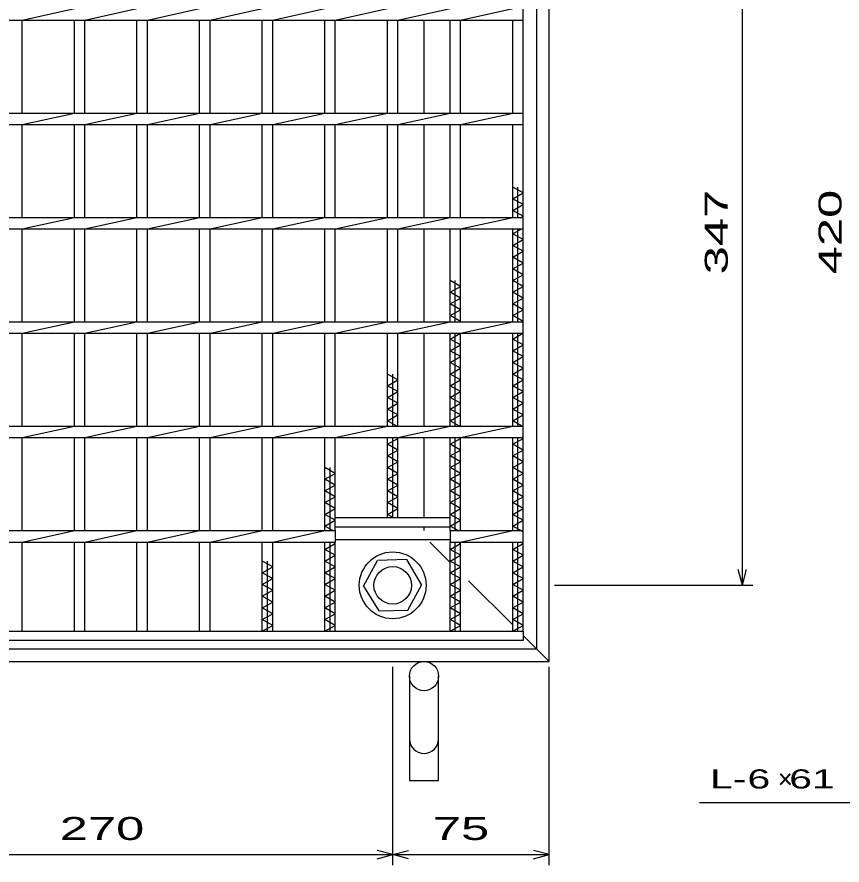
# Model space of a CAD drawing. Units: millimetres, scale not verified. Extents: x -910 to 866, y -641 to 527.
# Drawn here: x -505.5 to -110.2, y -231.2 to 175 of the extents above; entities that cross this region are included whole.
import ezdxf
from ezdxf.enums import TextEntityAlignment as Align

# ---------------------------------------------------------------- set-up
doc = ezdxf.new("R2010")
doc.units = ezdxf.units.MM
doc.header["$LTSCALE"] = 5
doc.linetypes.add('DASHED', pattern=[7.5, 6, -1.5])
for name, color, linetype, lineweight in [('16', 3, 'Continuous', 25), ('19', 6, 'Continuous', 25), ('22', 4, 'Continuous', 25)]:
    doc.layers.add(name, color=color, linetype=linetype, lineweight=lineweight)
doc.styles.add('ベクトル', font='')
doc.styles.get('ベクトル').set_extended_font_data('ベクトル')

msp = doc.modelspace()

# ---------------------------------------------------------------- linework, layer by layer
at = {"layer": '16'}
for p, q in [((-263, -119.25), (-263, 271.75)), ((-503, 173.5), (-478, 179)), ((-473, 173.5), (-448, 179)), ((-443, 173.5), (-418, 179)), ((-413, 173.5), (-388, 179)), ((-383, 173.5), (-358, 179)), ((-353, 173.5), (-328, 179)), ((-323, 173.5), (-298, 179)), ((-293, 173.5), (-268, 179)), ((-263, 173.5), (-263, 179)), ((-658, 173.5), (-263, 173.5)), ((-503, 129), (-503, 173.5)), ((-478, 129), (-478, 173.5)), ((-473, 129), (-473, 173.5)), ((-448, 129), (-448, 173.5)), ((-443, 129), (-443, 173.5)), ((-418, 129), (-418, 173.5)), ((-413, 129), (-413, 173.5)), ((-388, 129), (-388, 173.5)), ((-383, 129), (-383, 173.5)), ((-358, 129), (-358, 173.5)), ((-353, 129), (-353, 173.5)), ((-328, 129), (-328, 173.5)), ((-323, 129), (-323, 173.5)), ((-298, 129), (-298, 173.5)), ((-293, 129), (-293, 173.5)), ((-268, 129), (-268, 173.5)), ((-658, 129), (-263, 129)), ((-503, 123.5), (-478, 129)), ((-473, 123.5), (-448, 129)), ((-443, 123.5), (-418, 129)), ((-413, 123.5), (-388, 129)), ((-383, 123.5), (-358, 129)), ((-353, 123.5), (-328, 129)), ((-323, 123.5), (-298, 129)), ((-293, 123.5), (-268, 129)), ((-263, 123.5), (-263, 129)), ((-658, 123.5), (-263, 123.5)), ((-503, 79), (-503, 123.5)), ((-478, 79), (-478, 123.5)), ((-473, 79), (-473, 123.5)), ((-448, 79), (-448, 123.5)), ((-443, 79), (-443, 123.5)), ((-418, 79), (-418, 123.5)), ((-413, 79), (-413, 123.5)), ((-388, 79), (-388, 123.5)), ((-383, 79), (-383, 123.5)), ((-358, 79), (-358, 123.5)), ((-353, 79), (-353, 123.5)), ((-328, 79), (-328, 123.5)), ((-323, 79), (-323, 123.5)), ((-298, 79), (-298, 123.5)), ((-293, 79), (-293, 123.5)), ((-268, 79), (-268, 123.5)), ((-263, 90.75), (-268, 93.55)), ((-265.5, 79), (-265.5, 93.55)), ((-268, 87.95), (-263, 90.75)), ((-263, 85.15), (-268, 87.95)), ((-268, 82.35), (-263, 85.15)), ((-263, 79.55), (-268, 82.35)), ((-658, 79), (-263, 79)), ((-503, 73.5), (-478, 79)), ((-473, 73.5), (-448, 79)), ((-443, 73.5), (-418, 79)), ((-413, 73.5), (-388, 79)), ((-383, 73.5), (-358, 79)), ((-353, 73.5), (-328, 79)), ((-323, 73.5), (-298, 79)), ((-293, 73.5), (-268, 79)), ((-263.982, 79), (-263, 79.55)), ((-263, 73.5), (-263, 79)), ((-658, 73.5), (-263, 73.5)), ((-503, 29), (-503, 73.5)), ((-478, 29), (-478, 73.5)), ((-473, 29), (-473, 73.5)), ((-448, 29), (-448, 73.5)), ((-443, 29), (-443, 73.5)), ((-418, 29), (-418, 73.5)), ((-413, 29), (-413, 73.5)), ((-388, 29), (-388, 73.5)), ((-383, 29), (-383, 73.5)), ((-358, 29), (-358, 73.5)), ((-353, 29), (-353, 73.5)), ((-328, 29), (-328, 73.5)), ((-323, 29), (-323, 73.5)), ((-298, 29), (-298, 73.5)), ((-293, 29), (-293, 73.5)), ((-268, 29), (-268, 73.5)), ((-268, 71.15), (-263.804, 73.5)), ((-265.5, 29), (-265.5, 73.5)), ((-263, 68.35), (-268, 71.15)), ((-268, 65.55), (-263, 68.35)), ((-263, 62.75), (-268, 65.55)), ((-268, 59.95), (-263, 62.75)), ((-263, 57.15), (-268, 59.95)), ((-268, 54.35), (-263, 57.15)), ((-263, 51.55), (-268, 54.35)), ((-268, 48.75), (-263, 51.55)), ((-293, 45.95), (-298, 48.75)), ((-298, 43.15), (-293, 45.95)), ((-295.5, 29), (-295.5, 48.75)), ((-263, 45.95), (-268, 48.75)), ((-268, 43.15), (-263, 45.95)), ((-293, 40.35), (-298, 43.15)), ((-263, 40.35), (-268, 43.15)), ((-298, 37.55), (-293, 40.35)), ((-293, 34.75), (-298, 37.55)), ((-268, 37.55), (-263, 40.35)), ((-263, 34.75), (-268, 37.55)), ((-298, 31.95), (-293, 34.75)), ((-268, 31.95), (-263, 34.75)), ((-658, 29), (-263, 29)), ((-503, 23.5), (-478, 29)), ((-473, 23.5), (-448, 29)), ((-443, 23.5), (-418, 29)), ((-413, 23.5), (-388, 29)), ((-383, 23.5), (-358, 29)), ((-353, 23.5), (-328, 29)), ((-323, 23.5), (-298, 29)), ((-293, 29.15), (-298, 31.95)), ((-293.268, 29), (-293, 29.15)), ((-293, 23.5), (-268, 29)), ((-263, 29.15), (-268, 31.95)), ((-263.268, 29), (-263, 29.15)), ((-263, 23.5), (-263, 29)), ((-658, 23.5), (-263, 23.5)), ((-503, -21), (-503, 23.5)), ((-478, -21), (-478, 23.5)), ((-473, -21), (-473, 23.5)), ((-448, -21), (-448, 23.5)), ((-443, -21), (-443, 23.5)), ((-418, -21), (-418, 23.5)), ((-413, -21), (-413, 23.5)), ((-388, -21), (-388, 23.5)), ((-383, -21), (-383, 23.5)), ((-358, -21), (-358, 23.5)), ((-353, -21), (-353, 23.5)), ((-328, -21), (-328, 23.5)), ((-323, -21), (-323, 23.5)), ((-298, -21), (-298, 23.5)), ((-298, 20.75), (-293.089, 23.5)), ((-293, 17.95), (-298, 20.75)), ((-295.5, -21), (-295.5, 23.5)), ((-293, -21), (-293, 23.5)), ((-268, -21), (-268, 23.5)), ((-268, 20.75), (-263.089, 23.5)), ((-263, 17.95), (-268, 20.75)), ((-265.5, -21), (-265.5, 23.5)), ((-298, 15.15), (-293, 17.95)), ((-268, 15.15), (-263, 17.95)), ((-293, 12.35), (-298, 15.15)), ((-298, 9.55), (-293, 12.35)), ((-263, 12.35), (-268, 15.15)), ((-268, 9.55), (-263, 12.35)), ((-293, 6.75), (-298, 9.55)), ((-263, 6.75), (-268, 9.55)), ((-298, 3.95), (-293, 6.75)), ((-268, 3.95), (-263, 6.75)), ((-323, 1.15), (-328, 3.95)), ((-328, -1.65), (-323, 1.15)), ((-325.5, -21), (-325.5, 3.95)), ((-293, 1.15), (-298, 3.95)), ((-298, -1.65), (-293, 1.15)), ((-263, 1.15), (-268, 3.95)), ((-268, -1.65), (-263, 1.15)), ((-323, -4.45), (-328, -1.65)), ((-293, -4.45), (-298, -1.65)), ((-263, -4.45), (-268, -1.65)), ((-328, -7.25), (-323, -4.45)), ((-323, -10.05), (-328, -7.25)), ((-298, -7.25), (-293, -4.45)), ((-293, -10.05), (-298, -7.25)), ((-268, -7.25), (-263, -4.45)), ((-263, -10.05), (-268, -7.25)), ((-328, -12.85), (-323, -10.05)), ((-298, -12.85), (-293, -10.05)), ((-268, -12.85), (-263, -10.05)), ((-323, -15.65), (-328, -12.85)), ((-328, -18.45), (-323, -15.65)), ((-293, -15.65), (-298, -12.85)), ((-298, -18.45), (-293, -15.65)), ((-263, -15.65), (-268, -12.85)), ((-268, -18.45), (-263, -15.65)), ((-323.446, -21), (-328, -18.45)), ((-293.446, -21), (-298, -18.45)), ((-263, -21.25), (-268, -18.45)), ((-658, -21), (-263, -21)), ((-503, -26.5), (-478, -21)), ((-473, -26.5), (-448, -21)), ((-443, -26.5), (-418, -21)), ((-413, -26.5), (-388, -21)), ((-383, -26.5), (-358, -21)), ((-353, -26.5), (-328, -21)), ((-323, -26.5), (-298, -21)), ((-293, -26.5), (-268, -21)), ((-263, -26.5), (-263, -21)), ((-658, -26.5), (-263, -26.5)), ((-503, -71), (-503, -26.5)), ((-478, -71), (-478, -26.5)), ((-473, -71), (-473, -26.5)), ((-448, -71), (-448, -26.5)), ((-443, -71), (-443, -26.5)), ((-418, -71), (-418, -26.5)), ((-413, -71), (-413, -26.5)), ((-388, -71), (-388, -26.5)), ((-383, -71), (-383, -26.5)), ((-358, -71), (-358, -26.5)), ((-353, -71), (-353, -26.5)), ((-328, -64.75), (-328, -26.5)), ((-328, -29.65), (-323, -26.85)), ((-325.5, -64.75), (-325.5, -26.5)), ((-323, -26.85), (-323.625, -26.5)), ((-323, -64.75), (-323, -26.5)), ((-298, -71), (-298, -26.5)), ((-298, -29.65), (-293, -26.85)), ((-295.5, -71), (-295.5, -26.5)), ((-293, -26.85), (-293.625, -26.5)), ((-293, -71), (-293, -26.5)), ((-268, -71), (-268, -26.5)), ((-268, -29.65), (-263, -26.85)), ((-265.5, -71), (-265.5, -26.5)), ((-263, -26.85), (-263.625, -26.5)), ((-323, -32.45), (-328, -29.65)), ((-328, -35.25), (-323, -32.45)), ((-293, -32.45), (-298, -29.65)), ((-298, -35.25), (-293, -32.45)), ((-263, -32.45), (-268, -29.65)), ((-268, -35.25), (-263, -32.45)), ((-323, -38.05), (-328, -35.25)), ((-293, -38.05), (-298, -35.25)), ((-263, -38.05), (-268, -35.25)), ((-328, -40.85), (-323, -38.05)), ((-298, -40.85), (-293, -38.05)), ((-268, -40.85), (-263, -38.05)), ((-353, -43.65), (-358, -40.85)), ((-358, -46.45), (-353, -43.65)), ((-355.5, -71), (-355.5, -40.85)), ((-323, -43.65), (-328, -40.85)), ((-328, -46.45), (-323, -43.65)), ((-293, -43.65), (-298, -40.85)), ((-298, -46.45), (-293, -43.65)), ((-263, -43.65), (-268, -40.85)), ((-268, -46.45), (-263, -43.65)), ((-353, -49.25), (-358, -46.45)), ((-323, -49.25), (-328, -46.45)), ((-293, -49.25), (-298, -46.45)), ((-263, -49.25), (-268, -46.45)), ((-358, -52.05), (-353, -49.25)), ((-353, -54.85), (-358, -52.05)), ((-328, -52.05), (-323, -49.25)), ((-323, -54.85), (-328, -52.05)), ((-298, -52.05), (-293, -49.25)), ((-293, -54.85), (-298, -52.05)), ((-268, -52.05), (-263, -49.25)), ((-263, -54.85), (-268, -52.05)), ((-358, -57.65), (-353, -54.85)), ((-328, -57.65), (-323, -54.85)), ((-298, -57.65), (-293, -54.85)), ((-268, -57.65), (-263, -54.85)), ((-353, -60.45), (-358, -57.65)), ((-358, -63.25), (-353, -60.45)), ((-323, -60.45), (-328, -57.65)), ((-328, -63.25), (-323, -60.45)), ((-293, -60.45), (-298, -57.65)), ((-298, -63.25), (-293, -60.45)), ((-263, -60.45), (-268, -57.65)), ((-268, -63.25), (-263, -60.45)), ((-353, -66.05), (-358, -63.25)), ((-353, -64.75), (-298, -64.75)), ((-353, -69.25), (-353, -64.75)), ((-325.321, -64.75), (-328, -63.25)), ((-328, -64.75), (-323, -64.75)), ((-293, -66.05), (-298, -63.25)), ((-298, -69.25), (-298, -64.75)), ((-263, -66.05), (-268, -63.25)), ((-358, -68.85), (-353, -66.05)), ((-354.161, -71), (-358, -68.85)), ((-298, -68.85), (-293, -66.05)), ((-294.161, -71), (-298, -68.85)), ((-268, -68.85), (-263, -66.05)), ((-263, -71.65), (-268, -68.85)), ((-568, -71), (-353, -71)), ((-503, -76.5), (-478, -71)), ((-473, -76.5), (-448, -71)), ((-443, -76.5), (-418, -71)), ((-413, -76.5), (-388, -71)), ((-383, -76.5), (-358, -71)), ((-353, -69.25), (-298, -69.25)), ((-353, -71), (-353, -76.5)), ((-298, -71), (-263, -71)), ((-298, -71), (-298, -76.5)), ((-293, -76.5), (-268, -71)), ((-263, -76.5), (-263, -71)), ((-568, -76.5), (-353, -76.5)), ((-503, -119.25), (-503, -76.5)), ((-478, -119.25), (-478, -76.5)), ((-473, -119.25), (-473, -76.5)), ((-448, -119.25), (-448, -76.5)), ((-443, -119.25), (-443, -76.5)), ((-418, -119.25), (-418, -76.5)), ((-413, -119.25), (-413, -76.5)), ((-388, -119.25), (-388, -76.5)), ((-383, -119.25), (-383, -76.5)), ((-358, -119.25), (-358, -76.5)), ((-355.5, -119.25), (-355.5, -76.5)), ((-353, -77.25), (-354.339, -76.5)), ((-353, -75.25), (-298, -75.25)), ((-353, -119.25), (-353, -76.5)), ((-298, -76.5), (-263, -76.5)), ((-298, -119.25), (-298, -76.5)), ((-295.5, -119.25), (-295.5, -76.5)), ((-293, -77.25), (-294.339, -76.5)), ((-293, -119.25), (-293, -76.5)), ((-268, -119.25), (-268, -76.5)), ((-265.5, -119.25), (-265.5, -76.5)), ((-263, -77.25), (-264.339, -76.5)), ((-358, -80.05), (-353, -77.25)), ((-353, -82.85), (-358, -80.05)), ((-298, -80.05), (-293, -77.25)), ((-293, -82.85), (-298, -80.05)), ((-268, -80.05), (-263, -77.25)), ((-263, -82.85), (-268, -80.05)), ((-358, -85.65), (-353, -82.85)), ((-339.496, -97.592), (-332.794, -85.3)), ((-318.798, -84.958), (-332.794, -85.3)), ((-311.5, -97.25), (-318.798, -84.958)), ((-298, -85.65), (-293, -82.85)), ((-268, -85.65), (-263, -82.85)), ((-383, -88.45), (-388, -85.65)), ((-388, -91.25), (-383, -88.45)), ((-385.5, -119.25), (-385.5, -85.65)), ((-353, -88.45), (-358, -85.65)), ((-358, -91.25), (-353, -88.45)), ((-293, -88.45), (-298, -85.65)), ((-298, -91.25), (-293, -88.45)), ((-263, -88.45), (-268, -85.65)), ((-268, -91.25), (-263, -88.45)), ((-383, -94.05), (-388, -91.25)), ((-353, -94.05), (-358, -91.25)), ((-293, -94.05), (-298, -91.25)), ((-263, -94.05), (-268, -91.25)), ((-388, -96.85), (-383, -94.05)), ((-383, -99.65), (-388, -96.85)), ((-358, -96.85), (-353, -94.05)), ((-353, -99.65), (-358, -96.85)), ((-318.206, -109.2), (-311.504, -96.908)), ((-298, -96.85), (-293, -94.05)), ((-293, -99.65), (-298, -96.85)), ((-268, -96.85), (-263, -94.05)), ((-263, -99.65), (-268, -96.85)), ((-388, -102.45), (-383, -99.65)), ((-358, -102.45), (-353, -99.65)), ((-339.496, -97.592), (-332.202, -109.542)), ((-298, -102.45), (-293, -99.65)), ((-268, -102.45), (-263, -99.65)), ((-383, -105.25), (-388, -102.45)), ((-388, -108.05), (-383, -105.25)), ((-353, -105.25), (-358, -102.45)), ((-358, -108.05), (-353, -105.25)), ((-293, -105.25), (-298, -102.45)), ((-298, -108.05), (-293, -105.25)), ((-263, -105.25), (-268, -102.45)), ((-268, -108.05), (-263, -105.25)), ((-383, -110.85), (-388, -108.05)), ((-353, -110.85), (-358, -108.05)), ((-332.202, -109.542), (-318.206, -109.2)), ((-293, -110.85), (-298, -108.05)), ((-263, -110.85), (-268, -108.05)), ((-388, -113.65), (-383, -110.85)), ((-383, -116.45), (-388, -113.65)), ((-358, -113.65), (-353, -110.85)), ((-353, -116.45), (-358, -113.65)), ((-298, -113.65), (-293, -110.85)), ((-293, -116.45), (-298, -113.65)), ((-268, -113.65), (-263, -110.85)), ((-263, -116.45), (-268, -113.65)), ((-388, -119.25), (-383, -116.45)), ((-358, -119.25), (-353, -116.45)), ((-298, -119.25), (-293, -116.45)), ((-268, -119.25), (-263, -116.45)), ((-658, -119.25), (-263, -119.25)), ((-508, -119.25), (-503, -119.25)), ((-478, -119.25), (-473, -119.25)), ((-448, -119.25), (-443, -119.25)), ((-418, -119.25), (-413, -119.25)), ((-388, -119.25), (-383, -119.25)), ((-358, -119.25), (-353, -119.25)), ((-298, -119.25), (-293, -119.25)), ((-268, -119.25), (-263, -119.25)), ((-263, -119.25), (-263, -123.75)), ((-263, -123.75), (-658, -123.75))]:
    msp.add_line(p, q, dxfattribs=at)
for radius in [16, 9]:
    msp.add_circle((-325.5, -97.25), radius, dxfattribs=at)
at = {"layer": '19'}
for p, q in [((-250.5, -133.75), (-250.5, 286.25)), ((-256.5, -127.75), (-256.5, 280.25)), ((-310.5, 129), (-310.5, 173.5)), ((-310.5, 79), (-310.5, 123.5)), ((-310.5, 29), (-310.5, 73.5)), ((-310.5, -21), (-310.5, 23.5)), ((-310.5, -64.75), (-310.5, -26.5)), ((-664.5, -127.75), (-256.5, -127.75)), ((-670.5, -133.75), (-250.5, -133.75)), ((-317.5, -140.75), (-317.5, -190.75)), ((-303.5, -190.75), (-303.5, -140.75)), ((-317.5, -190.75), (-303.5, -190.75))]:
    msp.add_line(p, q, dxfattribs=at)
at = {"layer": '19', "linetype": 'DASHED'}
for p, q in [((-310.5, -71), (-310.5, -69.25)), ((-298, -86.25), (-307.75, -76.5)), ((-268, -116.25), (-293, -91.25)), ((-250.5, -133.75), (-263, -121.25))]:
    msp.add_line(p, q, dxfattribs=at)
at = {"layer": '19'}
msp.add_circle((-310.5, -140.75), 7, dxfattribs=at)
msp.add_arc((-310.5, -170.75), 7, 180, 0, dxfattribs=at)
at = {"layer": '22'}
for p, q in [((-158, -97.25), (-158, 249.75)), ((-158, -97.25), (-160, -89.75)), ((-158, -97.25), (-156, -89.75)), ((-248, -97.25), (-153, -97.25)), ((-325.5, -231.25), (-325.5, -136.25)), ((-250.5, -231.25), (-250.5, -136.25)), ((-178.5, -201.25), (-78.5, -201.25)), ((-595.5, -226.25), (-325.5, -226.25)), ((-325.5, -226.25), (-333, -224.25)), ((-333, -228.25), (-325.5, -226.25)), ((-325.5, -226.25), (-318, -224.25)), ((-318, -228.25), (-325.5, -226.25)), ((-325.5, -226.25), (-250.5, -226.25)), ((-250.5, -226.25), (-258, -224.25)), ((-258, -228.25), (-250.5, -226.25))]:
    msp.add_line(p, q, dxfattribs=at)

# ---------------------------------------------------------------- texts
at = {"layer": '22', "color": 2, "style": 'ベクトル', "width": 1.65}
for s, p in [(' 347 ', (-170.5, 45)), (' 420 ', (-116, 45))]:
    msp.add_text(s, height=11, rotation=90, dxfattribs=at).set_placement(p, align=Align.MIDDLE_LEFT)
at = {"layer": '22', "color": 2, "style": 'ベクトル'}
for s, height, width, p in [('L-', 9.164, 1.6, (-173.5, -190)), (' 6 ', 9.164, 1.6, (-161, -190)), (' 61 ', 9.164, 1.6, (-141, -190)), (' 270 ', 11, 1.65, (-491.75, -213.75)), (' 75 ', 11, 1.65, (-313, -213.75))]:
    msp.add_text(s, height=height, dxfattribs=dict(at, width=width)).set_placement(p, align=Align.MIDDLE_LEFT)
msp.add_text('×', height=9.164, dxfattribs=at).set_placement((-141, -190), align=Align.MIDDLE_LEFT)

doc.saveas('drawing.dxf')
